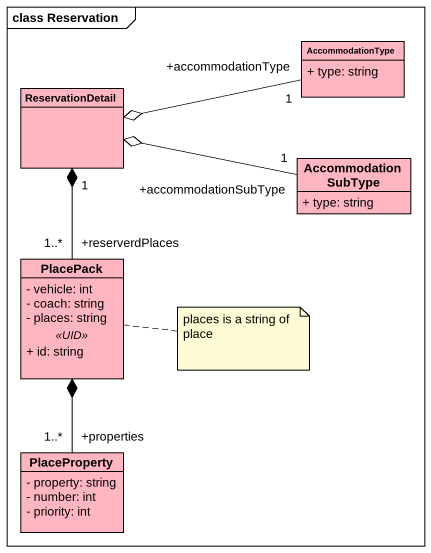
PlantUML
@startuml
mainframe class Reservation
hide circle
hide empty members
skinparam classAttributeIconSize 0
class AccommodationType #FFB6C1 {
  + type: string
}
class ReservationDetail #FFB6C1
class AccommodationSubType #FFB6C1 {
  + type: string
}
class PlacePack #FFB6C1 {
  - vehicle: int
  - coach: string
  - places: string
  .. <<UID>> ..
  + id: string
}
class PlaceProperty #FFB6C1 {
  - property: string
  - number: int
  - priority: int
}
AccommodationType "+accommodationType\n1" -left-o ReservationDetail
AccommodationSubType "+accommodationSubType\n1" -left-o ReservationDetail
PlacePack "+reserverdPlaces\n1..*" -up-* "1" ReservationDetail
PlaceProperty "+properties\n1..*" -up-* PlacePack
note right of PlacePack : places is a string of place
@enduml
